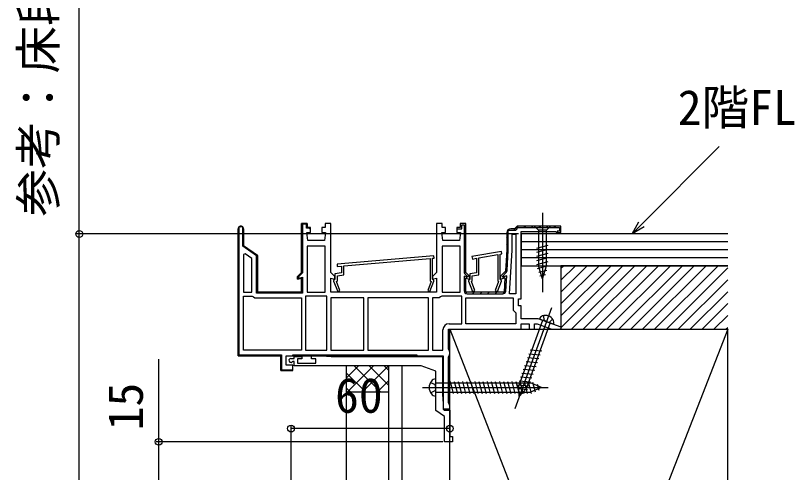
# Model space of a CAD drawing. Units: millimetres, scale not verified. Extents: x -1052 to 1050, y -1574 to 1565.
# Drawn here: x -49.1 to 245.2, y 638.7 to 811.3 of the extents above; entities that cross this region are included whole.
import ezdxf
from ezdxf.enums import TextEntityAlignment as Align

# ---------------------------------------------------------------- set-up
doc = ezdxf.new("R2010")
doc.units = ezdxf.units.MM
doc.header["$LTSCALE"] = 8
for name, color, linetype in [('0-2_YKK_11', 7, 'Continuous'), ('0-4_YKK_13', 4, 'Continuous'), ('0-5_YKK_D', 6, 'Continuous'), ('0-7_YSS_K', 3, 'Continuous')]:
    doc.layers.add(name, color=color, linetype=linetype)
doc.styles.add('ＭＳ ゴシック', font='')
doc.styles.get('ＭＳ ゴシック').set_extended_font_data('MS Gothic')

msp = doc.modelspace()

# ---------------------------------------------------------------- linework, layer by layer
at = {"layer": '0-2_YKK_11'}
for p, q in [((59.434, 732.49), (59.745, 732.801)), ((35, 730.684), (35.359, 731.042)), ((35.759, 731.443), (36.116, 731.799)), ((36.8, 729.655), (37.1, 729.955)), ((59, 732.056), (59.311, 732.368)), ((60.963, 731.191), (61.175, 731.403)), ((120.4, 731.231), (121, 731.831)), ((139.17, 730.201), (140.77, 731.801)), ((142.998, 731.201), (143.598, 731.801)), ((145.826, 731.201), (146.426, 731.801)), ((148.655, 731.201), (149.255, 731.801)), ((151.483, 731.201), (152.083, 731.801)), ((154.312, 731.201), (154.912, 731.801)), ((155.5, 729.561), (155.84, 729.901)), ((156.4, 730.461), (157, 731.061)), ((35, 727.855), (35.3, 728.155)), ((36.8, 726.827), (37.1, 727.127)), ((59, 729.228), (59.3, 729.528)), ((120.4, 728.402), (121, 729.002)), ((136.5, 727.532), (137.1, 728.132)), ((35, 725.027), (35.3, 725.327)), ((36.928, 724.127), (37.148, 724.347)), ((59, 726.399), (59.3, 726.699)), ((120.4, 725.574), (121, 726.174)), ((136.5, 724.704), (137.1, 725.304)), ((35, 722.198), (35.3, 722.498)), ((38.55, 722.92), (38.765, 723.135)), ((40.214, 721.755), (40.429, 721.971)), ((59, 723.571), (59.3, 723.871)), ((59, 720.743), (59.3, 721.043)), ((120.4, 722.746), (121, 723.346)), ((136.438, 721.813), (137.079, 722.455)), ((136.611, 714.953), (137.098, 722.748)), ((35, 719.37), (35.3, 719.67)), ((41.877, 720.59), (42.092, 720.806)), ((42, 717.885), (42.3, 718.185)), ((59, 717.914), (59.3, 718.214)), ((120.4, 719.917), (121, 720.517)), ((136.25, 718.796), (136.891, 719.438)), ((35, 716.542), (35.3, 716.842)), ((42, 715.056), (42.3, 715.356)), ((59, 715.086), (59.3, 715.386)), ((120.4, 717.089), (121, 717.689)), ((136.061, 715.779), (136.702, 716.421)), ((35, 713.713), (35.3, 714.013)), ((42, 712.228), (42.3, 712.528)), ((58.783, 712.04), (59.04, 712.298)), ((120.4, 711.432), (121.577, 712.609)), ((120.423, 714.284), (121, 714.86)), ((121.711, 712.742), (122.135, 713.167)), ((135.163, 712.052), (135.8, 712.689)), ((35, 710.885), (35.3, 711.185)), ((42, 709.399), (42.3, 709.699)), ((59, 709.429), (59.3, 709.729)), ((135.684, 709.745), (136.325, 710.387)), ((35, 708.056), (35.3, 708.356)), ((42.201, 706.772), (42.413, 706.984)), ((44.759, 706.501), (45.059, 706.801)), ((47.587, 706.501), (47.887, 706.801)), ((50.416, 706.501), (50.716, 706.801)), ((53.244, 706.501), (53.544, 706.801)), ((56.073, 706.501), (56.373, 706.801)), ((120.4, 708.604), (121, 709.204)), ((120.965, 706.34), (121.431, 706.806)), ((123.655, 706.201), (124.255, 706.801)), ((126.483, 706.201), (127.083, 706.801)), ((129.312, 706.201), (129.912, 706.801)), ((132.14, 706.201), (132.74, 706.801)), ((134.969, 706.201), (136.137, 707.37)), ((35, 705.228), (35.3, 705.528)), ((121.5, 706.201), (135.03, 706.201)), ((35, 702.399), (35.3, 702.699)), ((35, 699.571), (35.3, 699.871)), ((35, 696.743), (35.3, 697.043)), ((35, 693.914), (35.3, 694.214)), ((35, 691.086), (35.3, 691.386)), ((35, 688.257), (35.3, 688.557)), ((35, 685.429), (35.3, 685.729)), ((35.262, 682.862), (35.501, 683.101)), ((38.029, 682.801), (38.329, 683.101)), ((40.858, 682.801), (41.158, 683.101)), ((43.686, 682.801), (43.986, 683.101)), ((46.515, 682.801), (46.815, 683.101)), ((49.343, 682.801), (49.643, 683.101)), ((57.828, 682.801), (58.128, 683.101)), ((60.657, 682.801), (60.957, 683.101)), ((63.485, 682.801), (63.785, 683.101)), ((66.314, 682.801), (66.614, 683.101)), ((69.142, 682.801), (69.442, 683.101)), ((71.971, 682.801), (72.271, 683.101)), ((74.799, 682.801), (75.099, 683.101)), ((77.627, 682.801), (77.927, 683.101)), ((80.456, 682.801), (80.756, 683.101)), ((83.284, 682.801), (83.584, 683.101)), ((86.113, 682.801), (86.413, 683.101)), ((88.941, 682.801), (89.241, 683.101)), ((91.77, 682.801), (92.07, 683.101)), ((94.598, 682.801), (94.898, 683.101)), ((97.426, 682.801), (97.726, 683.101)), ((100.255, 682.801), (100.555, 683.101)), ((51.1, 681.73), (51.4, 682.03)), ((51.1, 678.901), (51.4, 679.201)), ((52.228, 677.201), (52.528, 677.501)), ((55.057, 677.201), (55.357, 677.501))]:
    msp.add_line(p, q, dxfattribs=at)
for points in [[(37.1, 730.751), (37.1, 724.301), (42.3, 720.66), (42.3, 706.801), (59, 706.801), (59, 712.143), (57.5, 711.741), (57.5, 712.801), (59, 714.301), (59, 732.801), (61.1, 732.801), (61.1, 731.301), (61.85, 731.301), (62.35, 730.801), (62.05, 730.801), (61.85, 731.001), (60.8, 731.001), (60.8, 732.501), (59.3, 732.501), (59.3, 714.177), (57.8, 712.677), (57.8, 712.132), (59.3, 712.463), (59.3, 706.501), (42, 706.501), (42, 720.504), (36.8, 724.145), (36.8, 731.501), (35.3, 731.501), (35.3, 683.101), (51.4, 683.101), (51.4, 677.501), (55.658, 677.501), (55.2, 677.201), (51.1, 677.201), (51.1, 682.801), (35, 682.801), (35, 730.751), (35, 682.801), (51.1, 682.801)], [(66.65, 731.301), (66.65, 729.301), (68, 729.301), (67.7, 726.301), (61.3, 726.301), (61, 729.301), (62.35, 729.301), (62.35, 731.301), (61.1, 731.301), (61.1, 732.801), (59, 732.801), (59, 714.301), (57.5, 712.801), (57.5, 711.741), (59, 712.143), (59, 706.801), (42.3, 706.801), (42.3, 720.66), (37.1, 724.301), (37.1, 730.751)], [(136.5, 729.301), (136.5, 722.801), (136, 714.801), (134, 712.801), (134, 711.741), (135.84, 712.234), (135.5, 706.801), (121, 706.801), (121, 712.143), (122.5, 711.741), (122.5, 712.801), (121, 714.301), (121, 732.801), (118.9, 732.801), (118.9, 731.301), (117.65, 731.301), (117.65, 729.301), (119, 729.301), (118.7, 726.301), (112.3, 726.301), (112, 729.301), (113.35, 729.301), (113.35, 731.301), (112.1, 731.301), (112.1, 732.801), (110, 732.801), (110, 714.301), (108.5, 712.801), (108.5, 711.741), (110, 712.143), (110, 706.801), (70, 706.801), (70, 712.143), (71.5, 711.741), (71.5, 712.801), (70, 714.301), (70, 732.801), (67.9, 732.801), (67.9, 731.301), (66.65, 731.301)], [(121, 714.301), (121, 732.801), (118.9, 732.801), (118.9, 731.301), (117.65, 731.301), (117.65, 730.701), (119.5, 730.701), (119.5, 732.201), (120.4, 732.201), (120.4, 714.509)], [(53.2, 682.801), (112.5, 682.801), (112.5, 662.801), (115, 662.801), (115, 664.101), (114.75, 664.534), (114.5, 664.968), (114.5, 682.435), (114.75, 682.868), (115, 683.301), (115, 684.401), (114.75, 684.834), (114.5, 685.268), (114.5, 692.801), (142, 692.801), (142, 694.801), (145, 694.801), (145, 692.801), (147, 692.801), (147, 694.801), (147.993, 694.801), (153.488, 692.801), (156.912, 692.801), (157.058, 693.63), (148.346, 696.801), (142, 696.801), (142, 701.601), (141, 701.601), (141, 704.301), (142, 704.301), (142, 729.801), (154.904, 729.801), (155.2, 729.551), (155.496, 729.301), (157, 729.301), (157, 731.801), (140.5, 731.801), (140, 731.301), (139.5, 730.801), (138, 730.801)], [(137.1, 722.817), (137.1, 730.201), (139.5, 730.201)], [(140.595, 731.201), (156.4, 731.201), (156.4, 729.901), (155.5, 729.901), (155.5, 729.301), (157, 729.301), (157, 731.801), (140.5, 731.801), (140, 731.301), (139.5, 730.801), (138, 730.801)], [(136.5, 729.301), (136.5, 722.801), (136, 714.801), (134, 712.801), (134, 711.741), (135.84, 712.234), (135.5, 706.801), (121, 706.801), (121, 712.143), (122.5, 711.741), (122.5, 712.801), (121, 714.301)], [(120.722, 713.731), (121.9, 712.553), (121.9, 712.523), (120.4, 712.925), (120.4, 707.301)], [(136.128, 707.233), (136.49, 713.029), (134.6, 712.523), (134.6, 712.553), (136.291, 714.244)], [(114.7, 694.901), (119.5, 694.901), (119.5, 705.301), (111.927, 705.301), (111.468, 705.001), (111.01, 704.701), (108.4, 704.701)], [(108.4, 704.701), (108.4, 684.901), (112.4, 684.901), (112.4, 692.601)], [(51.1, 682.801), (51.1, 677.201), (55.7, 677.201), (55.7, 679.301), (53.2, 679.301), (53.2, 682.801)], [(54.95, 681.801), (56.2, 681.801), (56.2, 682.501), (59.1, 682.501), (59.1, 681.601), (57.4, 681.601), (57.4, 680.001), (64.4, 680.001), (64.4, 681.601), (62.7, 681.601), (62.7, 682.801), (66.7, 682.801), (70.129, 682.501), (112.2, 682.501), (112.2, 668.231), (112.5, 664.801), (112.5, 662.593), (112.917, 662.301), (115, 662.301), (115, 652.301), (116, 652.301), (116, 650.301), (113, 650.301), (113, 659.801), (109.7, 662.112), (109.7, 677.001), (104.205, 679.001)], [(104.205, 679.001), (56.2, 679.001), (56.2, 680.601), (55.685, 680.601), (55.475, 680.516)]]:
    msp.add_lwpolyline(points, dxfattribs=at)
for points in [[(139.9, 728.701), (139.9, 706.201), (137.567, 706.201), (138.6, 722.736), (138.6, 728.701)], [(61.1, 724.201), (61.1, 706.801), (67.9, 706.801), (67.9, 724.201)], [(112.1, 724.201), (112.1, 706.801), (118.9, 706.801), (118.9, 724.201)], [(37.1, 721.081), (37.1, 706.801), (40.2, 706.801), (40.2, 719.567), (37.638, 721.361)], [(134.472, 722.195), (123.372, 720.237), (123.528, 719.351), (125.1, 719.628), (125.1, 714.142), (122.6, 713.701), (122.6, 711.701), (122.4, 711.501), (122.1, 711.201), (122.1, 711.001), (123.631, 707.088), (124.469, 707.415), (123.145, 710.801), (123.5, 711.157), (123.5, 712.946), (126, 713.387), (126, 719.787), (133.1, 721.039), (133.1, 711.157), (133.455, 710.801), (132.131, 707.415), (132.969, 707.088), (134.5, 711.001), (134.5, 711.201), (134.2, 711.501), (134, 711.701), (134, 721.198), (134.628, 721.308)], [(109.011, 720.6), (72.411, 717.398), (72.489, 716.501), (74.1, 716.642), (74.1, 714.142), (71.6, 713.701), (71.6, 711.701), (71.4, 711.501), (71.1, 711.201), (71.1, 711.001), (72.631, 707.088), (73.469, 707.415), (72.145, 710.801), (72.5, 711.157), (72.5, 712.946), (75, 713.387), (75, 716.721), (107.6, 719.573), (107.6, 711.157), (107.955, 710.801), (106.631, 707.415), (107.469, 707.088), (109, 711.001), (109, 711.201), (108.7, 711.501), (108.5, 711.701), (108.5, 719.652), (109.089, 719.703)], [(59, 684.901), (37.1, 684.901), (37.1, 705.301), (40.373, 705.301), (40.832, 705.001), (41.29, 704.701), (59, 704.701)], [(60.5, 705.301), (60.5, 684.901), (68.5, 684.901), (68.5, 705.301)], [(70, 704.701), (70, 684.901), (82.5, 684.901), (82.5, 704.701)], [(106.9, 704.701), (84, 704.701), (84, 684.901), (106.9, 684.901)], [(139.9, 694.901), (121, 694.901), (121, 704.701), (138.9, 704.701), (138.9, 700.001), (139.4, 699.501), (139.9, 699.001)], [(102.5, 682.801), (55.7, 682.801), (55.7, 683.101), (102.5, 683.101)]]:
    msp.add_lwpolyline(points, close=True, dxfattribs=at)
for centre, radius, start, end in [((36.05, 730.751), 1.05, 359.99999, 180.00001), ((36.05, 730.751), 1.05, 359.99999, 180.00001), ((138, 729.301), 1.5, 90.00001, 179.99999), ((138, 729.301), 1.5, 90.00001, 179.99999), ((139.5, 731.301), 1.1, 269.99999, 354.78411), ((136, 722.817), 1.1, 356.42379, 0.00014), ((121.5, 714.509), 1.1, 180.00002, 225.00001), ((135.513, 715.021), 1.1, 315.00006, 356.4237), ((121.5, 707.301), 1.1, 180.00001, 269.99999), ((135.03, 707.301), 1.1, 269.99999, 356.42368), ((114.7, 692.601), 2.3, 90.00001, 179.99999), ((54.95, 681.051), 0.75, 90.00002, 314.41533)]:
    msp.add_arc(centre, radius, start, end, dxfattribs=at)
at = {"layer": '0-4_YKK_13'}
for p, q in [((150, 736.801), (150, 706.801)), ((146.9, 731.801), (148.45, 730.251)), ((153.1, 731.801), (146.9, 731.801)), ((151.55, 730.251), (148.45, 730.251)), ((148.45, 730.251), (148.45, 716.717)), ((153.1, 731.801), (151.55, 730.251)), ((151.55, 716.717), (151.55, 730.251)), ((147.9, 723.508), (152.1, 724.633)), ((147.9, 721.955), (152.1, 723.08)), ((147.9, 720.402), (152.1, 721.527)), ((147.9, 718.849), (152.1, 719.974)), ((147.9, 717.296), (152.1, 718.421)), ((148.159, 715.812), (152.1, 716.868)), ((150, 711.801), (148.45, 716.717)), ((148.61, 714.38), (151.647, 715.194)), ((150, 711.801), (151.55, 716.717)), ((149.062, 712.948), (151.112, 713.498)), ((153.396, 700.86), (139.53, 662.764)), ((150.362, 697.933), (150.549, 696.295)), ((150.045, 696.183), (141.064, 671.509)), ((143.977, 670.448), (152.958, 695.123)), ((154.179, 694.678), (148.823, 696.628)), ((151.501, 695.653), (150.549, 696.295)), ((151.501, 695.653), (152.644, 695.533)), ((153.839, 696.667), (152.644, 695.533)), ((144.862, 683.554), (149.194, 683.175)), ((145.394, 685.013), (149.725, 684.634)), ((143.8, 680.635), (148.132, 680.256)), ((144.331, 682.094), (148.663, 681.716)), ((142.738, 677.717), (147.07, 677.338)), ((143.269, 679.176), (147.601, 678.797)), ((109.7, 667.551), (109.7, 674.051)), ((141.676, 674.798), (146.007, 674.419)), ((142.207, 676.257), (146.538, 675.878)), ((107.707, 672.751), (109.428, 671.894)), ((109.7, 670.801), (109.428, 671.894)), ((109.7, 672.551), (145.475, 672.551)), ((115.079, 673.101), (116.312, 668.501)), ((116.632, 673.101), (117.864, 668.501)), ((118.185, 673.101), (119.417, 668.501)), ((119.738, 673.101), (120.97, 668.501)), ((121.291, 673.101), (122.523, 668.501)), ((122.844, 673.101), (124.076, 668.501)), ((124.396, 673.101), (125.629, 668.501)), ((125.949, 673.101), (127.182, 668.501)), ((127.502, 673.101), (128.735, 668.501)), ((129.055, 673.101), (130.288, 668.501)), ((130.608, 673.101), (131.841, 668.501)), ((132.161, 673.101), (133.394, 668.501)), ((133.714, 673.101), (134.947, 668.501)), ((135.267, 673.101), (136.499, 668.501)), ((136.82, 673.101), (138.052, 668.501)), ((138.373, 673.101), (139.605, 668.501)), ((139.926, 673.101), (141.158, 668.501)), ((140.613, 671.88), (144.945, 671.501)), ((141.24, 667.462), (141.064, 671.509)), ((141.145, 673.339), (145.476, 672.96)), ((141.479, 673.101), (142.711, 668.501)), ((143.031, 673.101), (144.264, 668.501)), ((144.584, 673.101), (145.794, 668.588)), ((149.7, 670.801), (145.475, 672.551)), ((146.206, 672.844), (147.191, 669.167)), ((147.953, 672.12), (148.589, 669.746)), ((104.7, 670.801), (152.2, 670.801)), ((107.707, 668.851), (109.428, 669.709)), ((109.7, 670.801), (109.428, 669.709)), ((109.7, 669.051), (145.475, 669.051)), ((140.563, 670.378), (144.355, 670.047)), ((140.629, 668.867), (143.077, 668.653)), ((141.24, 667.462), (143.977, 670.448)), ((149.7, 670.801), (145.475, 669.051)), ((149.7, 670.801), (145.475, 669.051))]:
    msp.add_line(p, q, dxfattribs=at)
for centre, radius, start, end in [((150.628, 696.035), 1.9, 109.34333, 161.81089), ((151.125, 694.619), 3.4, 30.65667, 109.34333), ((152.415, 695.384), 1.9, 338.18911, 30.65667), ((109.687, 671.952), 2.1, 89.66112, 142.75083), ((111.2, 670.801), 4, 142.75083, 217.24917), ((109.687, 669.651), 2.1, 217.24917, 270.33888)]:
    msp.add_arc(centre, radius, start, end, dxfattribs=at)
at = {"layer": '0-5_YKK_D'}
for p, q in [((141, 728.801), (-26, 728.801)), ((55, 615.35), (55, 656.301)), ((115, 640.898), (115, 656.301)), ((115, 655.301), (55, 655.301)), ((112.3, 650.301), (4, 650.301))]:
    msp.add_line(p, q, dxfattribs=at)
for points in [[(-25, 593.301), (-25, 728.801), (-25, 964.315)], [(183.841, 728.801), (187.447, 732.408), (216.833, 761.793)], [(188.414, 731.441), (183.841, 728.801), (186.481, 733.374)], [(5, 635.301), (5, 650.301), (5, 681.492)]]:
    msp.add_lwpolyline(points, dxfattribs=at)
for centre in [(-25, 728.801), (55, 655.301), (115, 655.301), (5, 650.301)]:
    msp.add_circle(centre, 1.275, dxfattribs=at)
at = {"layer": '0-7_YSS_K'}
for p, q in [((220, 725.801), (142, 725.801)), ((220, 722.801), (142, 722.801)), ((220, 719.801), (142, 719.801)), ((157, 715.829), (157.973, 716.801)), ((157, 711.339), (162.463, 716.801)), ((157, 706.848), (166.953, 716.801)), ((157, 702.358), (171.443, 716.801)), ((157, 697.868), (175.933, 716.801)), ((157, 693.378), (180.423, 716.801)), ((160.914, 692.801), (184.914, 716.801)), ((165.404, 692.801), (189.404, 716.801)), ((169.894, 692.801), (193.894, 716.801)), ((174.384, 692.801), (198.384, 716.801)), ((178.874, 692.801), (202.874, 716.801)), ((183.364, 692.801), (207.364, 716.801)), ((187.854, 692.801), (211.854, 716.801)), ((192.344, 692.801), (216.344, 716.801)), ((196.835, 692.801), (220, 715.967)), ((201.325, 692.801), (220, 711.477)), ((205.815, 692.801), (220, 706.987)), ((210.305, 692.801), (220, 702.497)), ((214.795, 692.801), (220, 698.006)), ((115, 352.801), (115, 692.801)), ((115, 692.801), (220, 692.801)), ((220, 692.801), (115, 422.801)), ((219.285, 692.801), (220, 693.516)), ((220, 352.801), (220, 692.801)), ((76, 674.457), (80.544, 679.001)), ((76.201, 669.001), (86.201, 679.001)), ((88.876, 669.001), (78.876, 679.001)), ((81.858, 669.001), (91.858, 679.001)), ((92, 671.534), (84.532, 679.001)), ((92, 677.191), (90.189, 679.001)), ((92, 669.001), (92, 679.001)), ((97, 617.301), (97, 679.001)), ((83.219, 669.001), (76, 676.22)), ((87.515, 669.001), (92, 673.487)), ((77.562, 669.001), (76, 670.563)), ((76, 627.301), (76, 669.001)), ((92, 627.301), (92, 669.001))]:
    msp.add_line(p, q, dxfattribs=at)
for points in [[(220, 728.801), (142, 728.801), (142, 716.801), (220, 716.801)], [(220, 716.801), (157, 716.801), (157, 692.801), (220, 692.801)], [(220, 422.801), (115, 422.801), (115, 692.801)], [(115, 692.801), (220, 422.801), (220, 692.801)], [(92, 669.001), (76, 669.001), (76, 679.001)]]:
    msp.add_lwpolyline(points, dxfattribs=at)

# ---------------------------------------------------------------- texts
at = {"layer": '0-5_YKK_D', "style": 'ＭＳ ゴシック'}
for s, p in [('参考：床段差＝135.5', (-29.957, 735.381)), ('15', (3, 654.64))]:
    msp.add_text(s, height=13.2, rotation=90, dxfattribs=at).set_placement(p, align=Align.BOTTOM_LEFT)
for s, p in [('2階FL', (201.126, 766.051)), ('60', (71.653, 657.301))]:
    msp.add_text(s, height=13.2, dxfattribs=at).set_placement(p, align=Align.BOTTOM_LEFT)

doc.saveas('drawing.dxf')
